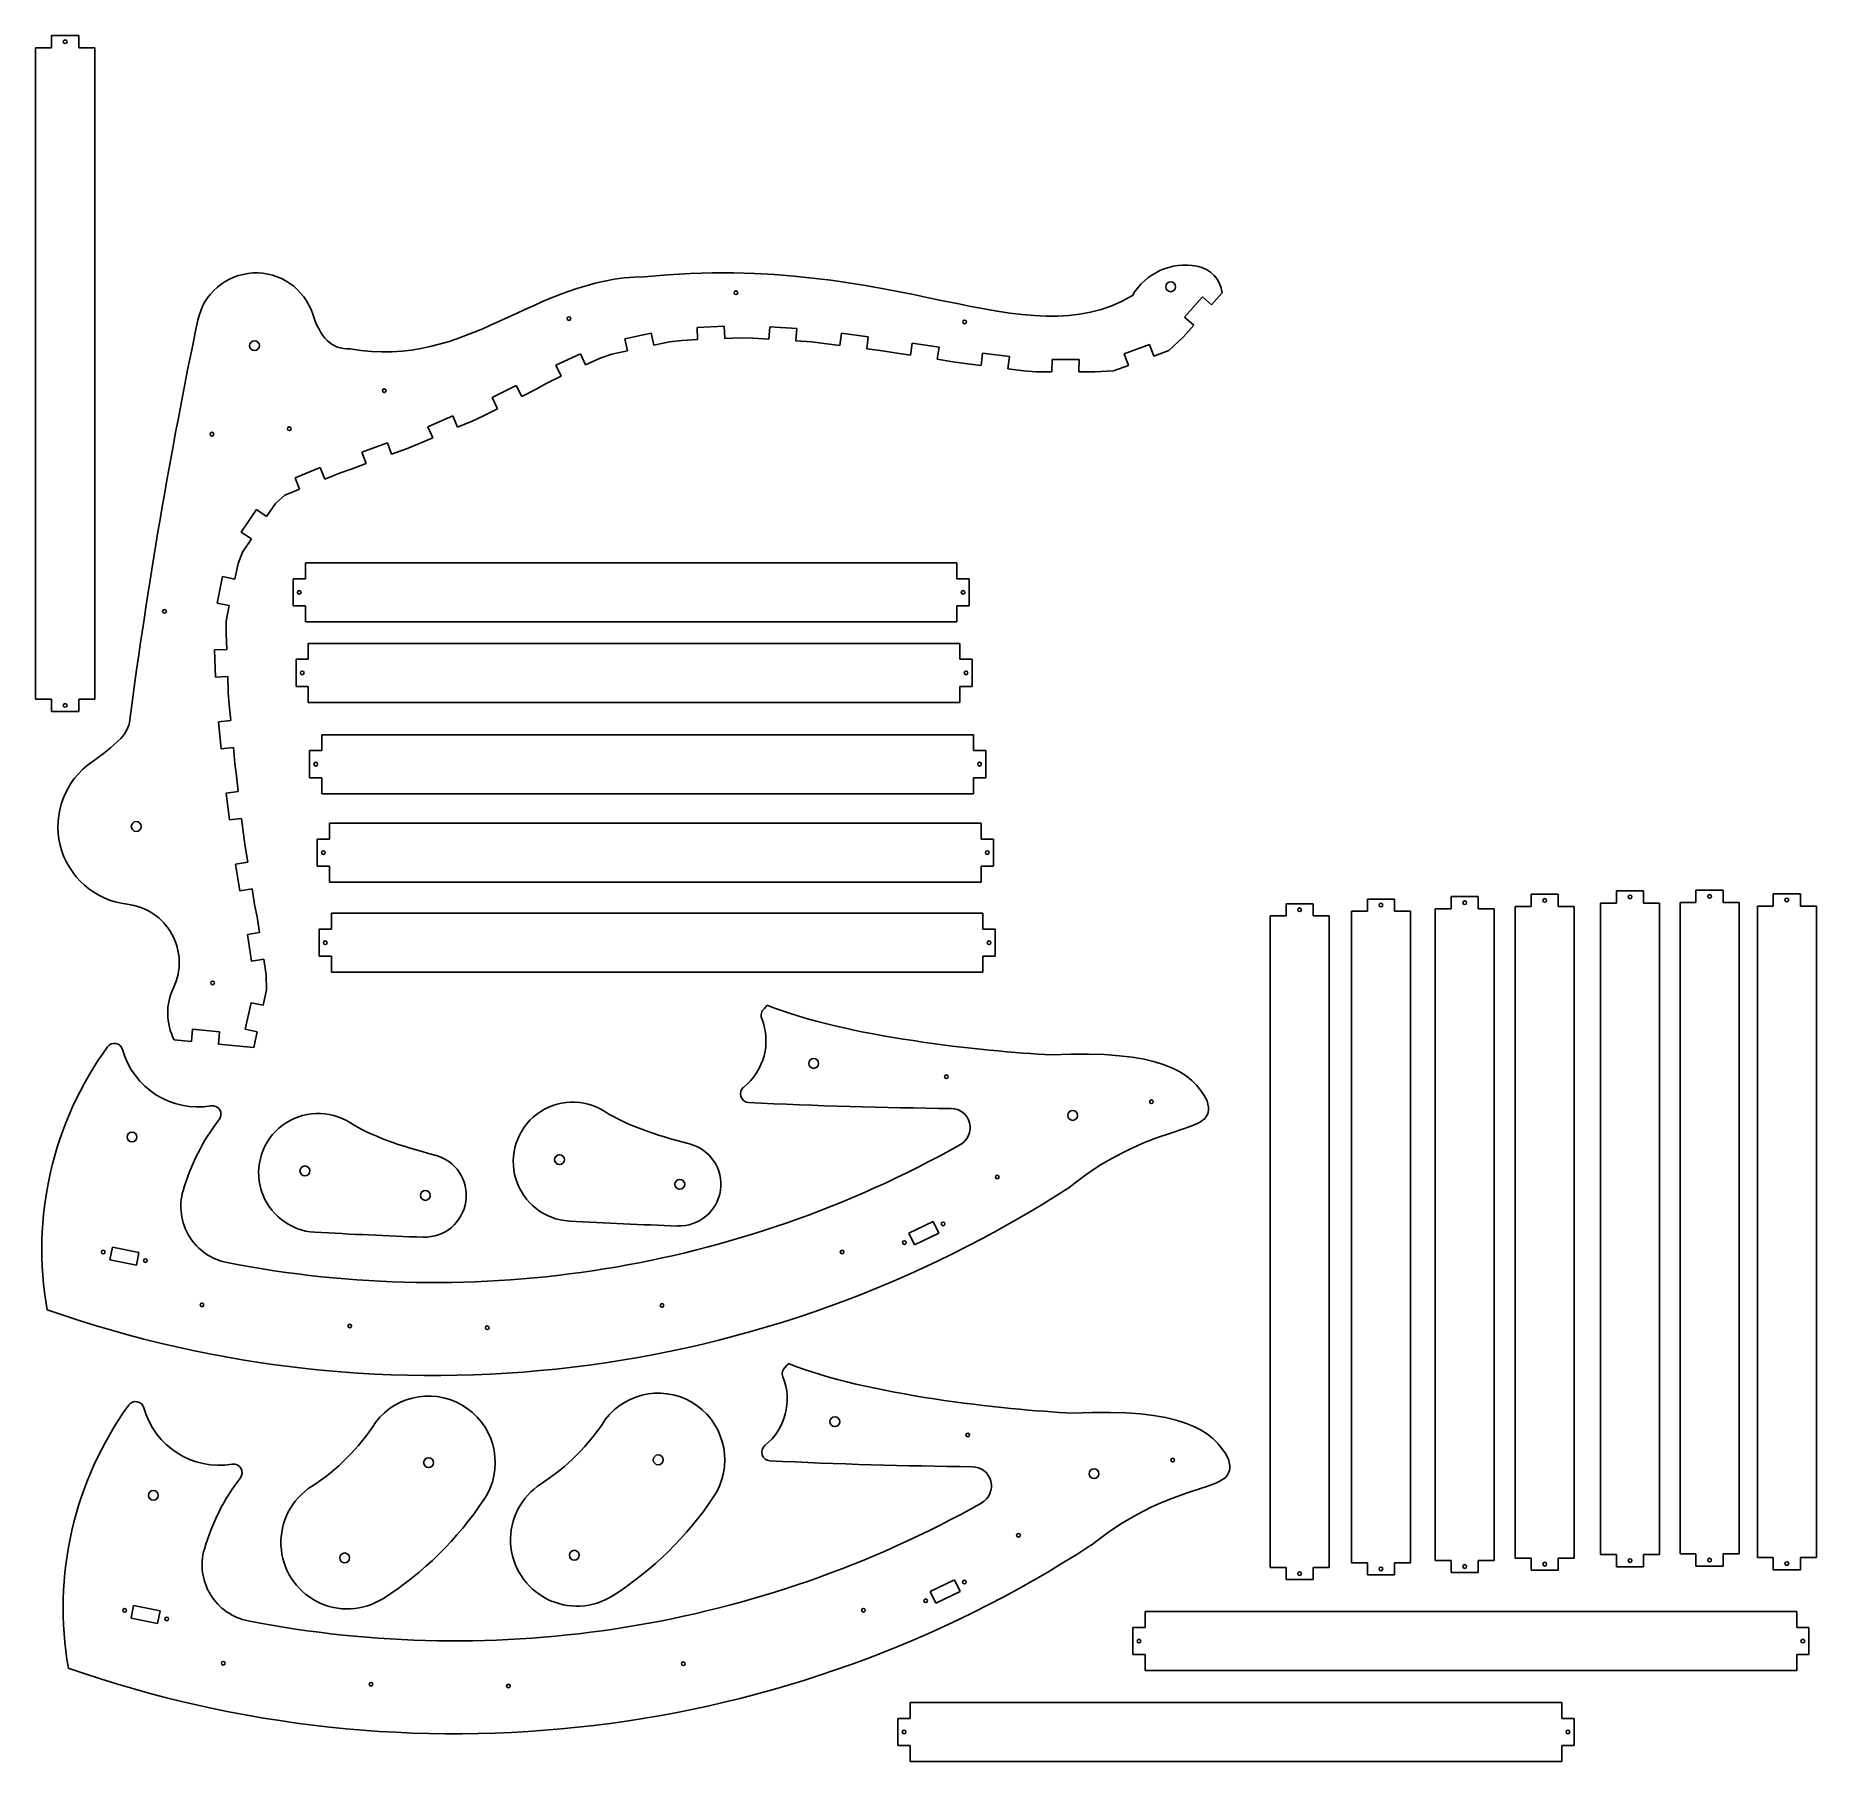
# Model space of a CAD drawing. Header units: millimetres. Extents: x 35 to 1484, y 20 to 1424.
import ezdxf

# ---------------------------------------------------------------- set-up
doc = ezdxf.new("R2010")
doc.units = ezdxf.units.MM

msp = doc.modelspace()

# ---------------------------------------------------------------- linework, layer by layer
at = {"color": 7, "linetype": 'Continuous', "lineweight": 25}
for p, q in [((48, 1424.1), (48, 1414.1)), ((70, 1424.1), (48, 1424.1)), ((70, 1414.1), (70, 1424.1)), ((48, 1414.1), (35, 1414.1)), ((35, 1414.1), (35, 884.1)), ((83, 1414.1), (70, 1414.1)), ((83, 884.1), (83, 1414.1)), ((969.6, 1195), (984.1, 1211.5)), ((984.1, 1211.5), (991.6, 1204.9)), ((1000.2, 1214.7), (991.6, 1204.9)), ((977.1, 1188.4), (968.5, 1178.7)), ((977.1, 1188.4), (969.6, 1195)), ((514.3, 1177.4), (535.8, 1182)), ((516.4, 1167.6), (514.3, 1177.4)), ((535.8, 1182), (537.9, 1172.2)), ((550.6, 1175), (537.9, 1172.2)), ((560.5, 1176.1), (550.6, 1175)), ((573.5, 1176.7), (560.5, 1176.1)), ((573.1, 1186.7), (595, 1187.7)), ((573.5, 1176.7), (573.1, 1186.7)), ((595, 1187.7), (595.5, 1177.7)), ((608.5, 1178.3), (595.5, 1177.7)), ((618.5, 1178), (608.5, 1178.3)), ((631.4, 1177.2), (618.5, 1178)), ((631.4, 1177.2), (632.1, 1187.1)), ((632.1, 1187.1), (654.1, 1185.7)), ((654.1, 1185.7), (653.4, 1175.7)), ((666.4, 1174.9), (653.4, 1175.7)), ((676.3, 1173.7), (666.4, 1174.9)), ((689.2, 1172), (676.3, 1173.7)), ((689.2, 1172), (690.5, 1181.9)), ((690.5, 1181.9), (712.3, 1179.1)), ((712.3, 1179.1), (711, 1169.2)), ((746.6, 1164), (748.1, 1173.9)), ((748.1, 1173.9), (769.9, 1170.6)), ((968.5, 1178.7), (956.7, 1167.8)), ((458.2, 1156), (478.2, 1165.2)), ((478.2, 1165.2), (482.4, 1156.2)), ((494.2, 1161.7), (482.4, 1156.2)), ((503.7, 1164.8), (494.2, 1161.7)), ((516.4, 1167.6), (503.7, 1164.8)), ((723.9, 1167.5), (711, 1169.2)), ((733.8, 1165.9), (723.9, 1167.5)), ((746.6, 1164), (733.8, 1165.9)), ((769.9, 1170.6), (768.4, 1160.7)), ((781.2, 1158.7), (768.4, 1160.7)), ((804, 1155.6), (805.2, 1165.6)), ((805.2, 1165.6), (827.1, 1162.9)), ((827.1, 1162.9), (825.9, 1153)), ((861.7, 1150.5), (861.8, 1160.5)), ((861.8, 1160.5), (883.8, 1160.5)), ((883.8, 1160.5), (883.7, 1150.5)), ((920.4, 1165.1), (941.1, 1172.7)), ((923.9, 1155.7), (920.4, 1165.1)), ((941.1, 1172.7), (944.5, 1163.3)), ((956.7, 1167.8), (944.5, 1163.3)), ((462.5, 1146.9), (450.7, 1141.4)), ((462.5, 1146.9), (458.2, 1156)), ((791.1, 1157.2), (781.2, 1158.7)), ((804, 1155.6), (791.1, 1157.2)), ((838.8, 1151.4), (825.9, 1153)), ((848.7, 1150.6), (838.8, 1151.4)), ((861.7, 1150.5), (848.7, 1150.6)), ((896.7, 1150.4), (883.7, 1150.5)), ((911.7, 1151.2), (896.7, 1150.4)), ((923.9, 1155.7), (911.7, 1151.2)), ((406.3, 1129.5), (426, 1139.4)), ((426, 1139.4), (430.5, 1130.4)), ((442.1, 1136.3), (430.5, 1130.4)), ((450.7, 1141.4), (442.1, 1136.3)), ((410.8, 1120.5), (399.2, 1114.7)), ((410.8, 1120.5), (406.3, 1129.5)), ((354, 1105.9), (374.3, 1114.6)), ((358, 1096.7), (354, 1105.9)), ((374.3, 1114.6), (378.2, 1105.4)), ((390.1, 1110.5), (378.2, 1105.4)), ((399.2, 1114.7), (390.1, 1110.5)), ((300.4, 1085.1), (321.1, 1092.8)), ((321.1, 1092.8), (324.5, 1083.4)), ((336.7, 1087.9), (324.5, 1083.4)), ((346, 1091.6), (336.7, 1087.9)), ((358, 1096.7), (346, 1091.6)), ((246, 1064.3), (266.4, 1072.6)), ((266.4, 1072.6), (270.2, 1063.3)), ((303.9, 1075.8), (291.7, 1071.3)), ((303.9, 1075.8), (300.4, 1085.1)), ((249.7, 1055.1), (246, 1064.3)), ((282.2, 1068.1), (270.2, 1063.3)), ((291.7, 1071.3), (282.2, 1068.1)), ((230.2, 1043.5), (222.9, 1032.8)), ((237.7, 1050.2), (230.2, 1043.5)), ((249.7, 1055.1), (237.7, 1050.2)), ((202.3, 1020.2), (214.7, 1038.4)), ((214.7, 1038.4), (222.9, 1032.8)), ((210.5, 1014.6), (202.3, 1020.2)), ((210.5, 1014.6), (203.2, 1003.9)), ((203.2, 1003.9), (199.6, 994.6)), ((199.6, 994.6), (196.9, 981.8)), ((254.4, 982.1), (254.4, 995.1)), ((784.4, 995.1), (254.4, 995.1)), ((784.4, 982.1), (784.4, 995.1)), ((182.7, 962.3), (187.1, 983.9)), ((187.1, 983.9), (196.9, 981.8)), ((244.4, 982.1), (244.4, 960.1)), ((244.4, 982.1), (254.4, 982.1)), ((794.4, 982.1), (784.4, 982.1)), ((794.4, 960.1), (794.4, 982.1)), ((192.5, 960.3), (182.7, 962.3)), ((192.5, 960.3), (189.9, 947.6)), ((254.4, 960.1), (244.4, 960.1)), ((254.4, 947.1), (254.4, 960.1)), ((784.4, 960.1), (794.4, 960.1)), ((784.4, 947.1), (784.4, 960.1)), ((189.9, 947.6), (190, 937.6)), ((254.4, 947.1), (784.4, 947.1)), ((190, 937.6), (190.5, 924.6)), ((256.8, 916.6), (256.8, 929.6)), ((786.8, 929.6), (256.8, 929.6)), ((786.8, 916.6), (786.8, 929.6)), ((180.5, 924.2), (190.5, 924.6)), ((181.3, 902.2), (180.5, 924.2)), ((246.8, 916.6), (246.8, 894.6)), ((246.8, 916.6), (256.8, 916.6)), ((796.8, 916.6), (786.8, 916.6)), ((796.8, 894.6), (796.8, 916.6)), ((191.3, 902.6), (181.3, 902.2)), ((191.3, 902.6), (191.7, 889.6)), ((48, 884.1), (35, 884.1)), ((48, 874.1), (48, 884.1)), ((83, 884.1), (70, 884.1)), ((70, 884.1), (70, 874.1)), ((191.7, 889.6), (192.5, 879.6)), ((256.8, 894.6), (246.8, 894.6)), ((256.8, 881.6), (256.8, 894.6)), ((786.8, 894.6), (796.8, 894.6)), ((786.8, 881.6), (786.8, 894.6)), ((48, 874.1), (70, 874.1)), ((192.5, 879.6), (193.7, 866.7)), ((256.8, 881.6), (786.8, 881.6)), ((183.8, 865.7), (193.7, 866.7)), ((185.9, 843.8), (183.8, 865.7)), ((267.8, 842.3), (267.8, 855.3)), ((797.8, 855.3), (267.8, 855.3)), ((797.8, 842.3), (797.8, 855.3)), ((195.8, 844.8), (185.9, 843.8)), ((195.8, 844.8), (197.1, 831.8)), ((257.8, 842.3), (257.8, 820.3)), ((257.8, 842.3), (267.8, 842.3)), ((807.8, 842.3), (797.8, 842.3)), ((807.8, 820.3), (807.8, 842.3)), ((197.1, 831.8), (198.3, 821.9)), ((198.3, 821.9), (199.8, 809)), ((267.8, 820.3), (257.8, 820.3)), ((267.8, 807.3), (267.8, 820.3)), ((797.8, 820.3), (807.8, 820.3)), ((797.8, 807.3), (797.8, 820.3)), ((189.9, 807.8), (199.8, 809)), ((192.6, 785.9), (189.9, 807.8)), ((267.8, 807.3), (797.8, 807.3)), ((202.5, 787.2), (192.6, 785.9)), ((202.5, 787.2), (204.1, 774.3)), ((274.1, 770.4), (274.1, 783.4)), ((804.1, 783.4), (274.1, 783.4)), ((804.1, 770.4), (804.1, 783.4)), ((204.1, 774.3), (205.4, 764.3)), ((264.1, 770.4), (264.1, 748.4)), ((264.1, 770.4), (274.1, 770.4)), ((814.1, 770.4), (804.1, 770.4)), ((814.1, 748.4), (814.1, 770.4)), ((205.4, 764.3), (207.5, 751.5)), ((197.6, 749.9), (207.5, 751.5)), ((201.2, 728.2), (197.6, 749.9)), ((274.1, 748.4), (264.1, 748.4)), ((274.1, 735.4), (274.1, 748.4)), ((804.1, 748.4), (814.1, 748.4)), ((804.1, 735.4), (804.1, 748.4)), ((211, 729.8), (201.2, 728.2)), ((211, 729.8), (213.1, 717)), ((274.1, 735.4), (804.1, 735.4)), ((1251.6, 725.4), (1251.6, 715.4)), ((1273.6, 725.4), (1251.6, 725.4)), ((1273.6, 715.4), (1273.6, 725.4)), ((1321, 728.3), (1321, 718.3)), ((1343, 728.3), (1321, 728.3)), ((1343, 718.3), (1343, 728.3)), ((1385.6, 728.7), (1385.6, 718.7)), ((1407.6, 728.7), (1385.6, 728.7)), ((1407.6, 718.7), (1407.6, 728.7)), ((1448.5, 725.9), (1448.5, 715.9)), ((1470.5, 725.9), (1448.5, 725.9)), ((1470.5, 715.9), (1470.5, 725.9)), ((213.1, 717), (215.2, 707.2)), ((275.6, 697), (275.6, 710)), ((805.6, 710), (275.6, 710)), ((805.6, 697), (805.6, 710)), ((1052.1, 717.8), (1052.1, 707.8)), ((1074.1, 717.8), (1052.1, 717.8)), ((1074.1, 707.8), (1074.1, 717.8)), ((1118.3, 711.6), (1105.3, 711.6)), ((1105.3, 711.6), (1105.3, 181.6)), ((1118.3, 721.6), (1118.3, 711.6)), ((1140.3, 721.6), (1118.3, 721.6)), ((1140.3, 711.6), (1140.3, 721.6)), ((1153.3, 711.6), (1140.3, 711.6)), ((1153.3, 181.6), (1153.3, 711.6)), ((1186.5, 713.5), (1173.5, 713.5)), ((1173.5, 713.5), (1173.5, 183.5)), ((1186.5, 723.5), (1186.5, 713.5)), ((1208.5, 723.5), (1186.5, 723.5)), ((1208.5, 713.5), (1208.5, 723.5)), ((1221.5, 713.5), (1208.5, 713.5)), ((1221.5, 183.5), (1221.5, 713.5)), ((1251.6, 715.4), (1238.6, 715.4)), ((1238.6, 715.4), (1238.6, 185.4)), ((1286.6, 715.4), (1273.6, 715.4)), ((1286.6, 185.4), (1286.6, 715.4)), ((1321, 718.3), (1308, 718.3)), ((1308, 718.3), (1308, 188.3)), ((1356, 718.3), (1343, 718.3)), ((1356, 188.3), (1356, 718.3)), ((1385.6, 718.7), (1372.6, 718.7)), ((1372.6, 718.7), (1372.6, 188.7)), ((1420.6, 718.7), (1407.6, 718.7)), ((1420.6, 188.7), (1420.6, 718.7)), ((1448.5, 715.9), (1435.5, 715.9)), ((1435.5, 715.9), (1435.5, 185.9)), ((1483.5, 715.9), (1470.5, 715.9)), ((1483.5, 185.9), (1483.5, 715.9)), ((215.2, 707.2), (217.2, 694.3)), ((265.6, 697), (265.6, 675)), ((265.6, 697), (275.6, 697)), ((815.6, 697), (805.6, 697)), ((815.6, 675), (815.6, 697)), ((1052.1, 707.8), (1039.1, 707.8)), ((1039.1, 707.8), (1039.1, 177.8)), ((1087.1, 707.8), (1074.1, 707.8)), ((1087.1, 177.8), (1087.1, 707.8)), ((207.3, 692.8), (217.2, 694.3)), ((210.6, 671.1), (207.3, 692.8)), ((220.5, 672.6), (210.6, 671.1)), ((220.5, 672.6), (222.5, 659.7)), ((275.6, 675), (265.6, 675)), ((275.6, 662), (275.6, 675)), ((805.6, 675), (815.6, 675)), ((805.6, 662), (805.6, 675)), ((222.5, 659.7), (222.8, 647.8)), ((275.6, 662), (805.6, 662)), ((222.8, 647.8), (220, 635.1)), ((205.5, 615.7), (210.3, 637.2)), ((210.3, 637.2), (220, 635.1)), ((161.7, 605.6), (162.6, 615.6)), ((162.6, 615.6), (184.5, 613.5)), ((184.5, 613.5), (183.6, 603.6)), ((215.3, 613.6), (205.5, 615.7)), ((215.3, 613.6), (212.5, 600.9)), ((161.7, 605.6), (147.6, 607)), ((212.5, 600.9), (183.6, 603.6)), ((765.1, 459.2), (745.3, 449.7)), ((745.3, 449.7), (749.9, 440.2)), ((749.9, 440.2), (769.7, 449.8)), ((769.7, 449.8), (765.1, 459.2)), ((97.4, 438.2), (95.4, 427.9)), ((119, 433.9), (97.4, 438.2)), ((95.4, 427.9), (116.9, 423.6)), ((116.9, 423.6), (119, 433.9)), ((1385.6, 188.7), (1372.6, 188.7)), ((1385.6, 178.7), (1385.6, 188.7)), ((1420.6, 188.7), (1407.6, 188.7)), ((1407.6, 188.7), (1407.6, 178.7)), ((1052.1, 177.8), (1039.1, 177.8)), ((1052.1, 167.8), (1052.1, 177.8)), ((1087.1, 177.8), (1074.1, 177.8)), ((1074.1, 177.8), (1074.1, 167.8)), ((1118.3, 181.6), (1105.3, 181.6)), ((1118.3, 171.6), (1118.3, 181.6)), ((1153.3, 181.6), (1140.3, 181.6)), ((1140.3, 181.6), (1140.3, 171.6)), ((1186.5, 183.5), (1173.5, 183.5)), ((1186.5, 173.5), (1186.5, 183.5)), ((1221.5, 183.5), (1208.5, 183.5)), ((1208.5, 183.5), (1208.5, 173.5)), ((1251.6, 185.4), (1238.6, 185.4)), ((1251.6, 175.4), (1251.6, 185.4)), ((1251.6, 175.4), (1273.6, 175.4)), ((1286.6, 185.4), (1273.6, 185.4)), ((1273.6, 185.4), (1273.6, 175.4)), ((1321, 188.3), (1308, 188.3)), ((1321, 178.3), (1321, 188.3)), ((1321, 178.3), (1343, 178.3)), ((1356, 188.3), (1343, 188.3)), ((1343, 188.3), (1343, 178.3)), ((1385.6, 178.7), (1407.6, 178.7)), ((1448.5, 185.9), (1435.5, 185.9)), ((1448.5, 175.9), (1448.5, 185.9)), ((1448.5, 175.9), (1470.5, 175.9)), ((1483.5, 185.9), (1470.5, 185.9)), ((1470.5, 185.9), (1470.5, 175.9)), ((782.4, 167.7), (762.6, 158.2)), ((787, 158.3), (782.4, 167.7)), ((1052.1, 167.8), (1074.1, 167.8)), ((1118.3, 171.6), (1140.3, 171.6)), ((1186.5, 173.5), (1208.5, 173.5)), ((114.7, 146.7), (112.6, 136.4)), ((136.3, 142.4), (114.7, 146.7)), ((762.6, 158.2), (767.2, 148.7)), ((767.2, 148.7), (787, 158.3)), ((112.6, 136.4), (134.2, 132.1)), ((134.2, 132.1), (136.3, 142.4)), ((937.5, 128.8), (937.5, 141.8)), ((1467.5, 141.8), (937.5, 141.8)), ((1467.5, 128.8), (1467.5, 141.8)), ((927.5, 128.8), (927.5, 106.8)), ((927.5, 128.8), (937.5, 128.8)), ((1477.5, 128.8), (1467.5, 128.8)), ((1477.5, 106.8), (1477.5, 128.8)), ((937.5, 106.8), (927.5, 106.8)), ((937.5, 93.8), (937.5, 106.8)), ((1467.5, 106.8), (1477.5, 106.8)), ((1467.5, 93.8), (1467.5, 106.8)), ((937.5, 93.8), (1467.5, 93.8)), ((746.4, 54.9), (746.4, 67.9)), ((1276.4, 67.9), (746.4, 67.9)), ((1276.4, 54.9), (1276.4, 67.9)), ((736.4, 54.9), (736.4, 32.9)), ((736.4, 54.9), (746.4, 54.9)), ((1286.4, 54.9), (1276.4, 54.9)), ((1286.4, 32.9), (1286.4, 54.9)), ((746.4, 32.9), (736.4, 32.9)), ((746.4, 19.9), (746.4, 32.9)), ((1276.4, 32.9), (1286.4, 32.9)), ((1276.4, 19.9), (1276.4, 32.9)), ((746.4, 19.9), (1276.4, 19.9))]:
    msp.add_line(p, q, dxfattribs=at)
for centre, radius in [((59, 1419.1), 1.5), ((958.3, 1219.7), 4), ((604.6, 1214.9), 1.5), ((468.8, 1193.9), 1.5), ((790.6, 1191.1), 1.5), ((213, 1171.8), 4), ((318.6, 1135.2), 1.5), ((178.4, 1099.8), 1.5), ((241.3, 1104.2), 1.5), ((249.4, 971.1), 1.5), ((789.4, 971.1), 1.5), ((139.8, 955.6), 1.5), ((251.8, 905.6), 1.5), ((791.8, 905.6), 1.5), ((59, 879.1), 1.5), ((262.8, 831.3), 1.5), ((802.8, 831.3), 1.5), ((116.8, 780.6), 4), ((269.1, 759.4), 1.5), ((809.1, 759.4), 1.5), ((1332, 723.3), 1.5), ((1396.6, 723.7), 1.5), ((1063.1, 712.8), 1.5), ((1129.3, 716.6), 1.5), ((1197.5, 718.5), 1.5), ((1262.6, 720.4), 1.5), ((1459.5, 720.9), 1.5), ((270.6, 686), 1.5), ((810.6, 686), 1.5), ((178.9, 653.3), 1.5), ((667.9, 587.8), 4), ((775.9, 577), 1.5), ((942.6, 556.6), 1.5), ((878.6, 545.5), 4), ((113.4, 527.9), 4), ((461.1, 509.5), 4), ((254, 500.4), 4), ((559, 489.5), 4), ((817.2, 495.4), 1.5), ((352, 480.4), 4), ((773.2, 457.3), 1.5), ((90, 434.3), 1.5), ((691, 434.4), 1.5), ((741.7, 442.1), 1.5), ((124.3, 427.4), 1.5), ((170.3, 391.3), 1.5), ((544.5, 390.9), 1.5), ((290.5, 374.2), 1.5), ((402.3, 372.8), 1.5), ((685.1, 296.3), 4), ((793.2, 285.5), 1.5), ((354.6, 263), 4), ((541.4, 265.3), 4), ((959.9, 265.1), 1.5), ((895.9, 254), 4), ((130.7, 236.4), 4), ((834.5, 203.9), 1.5), ((286.4, 185.5), 4), ((473.2, 187.7), 4), ((1063.1, 172.8), 1.5), ((1129.3, 176.6), 1.5), ((1197.5, 178.5), 1.5), ((1262.6, 180.4), 1.5), ((1332, 183.3), 1.5), ((1396.6, 183.7), 1.5), ((1459.5, 180.9), 1.5), ((790.5, 165.8), 1.5), ((759, 150.6), 1.5), ((107.3, 142.8), 1.5), ((141.6, 135.9), 1.5), ((708.3, 142.9), 1.5), ((932.5, 117.8), 1.5), ((1472.5, 117.8), 1.5), ((187.6, 99.8), 1.5), ((561.8, 99.4), 1.5), ((307.8, 82.7), 1.5), ((419.6, 81.3), 1.5), ((741.4, 43.9), 1.5), ((1281.4, 43.9), 1.5)]:
    msp.add_circle(centre, radius, dxfattribs=at)
for centre, radius, start, end in [((970.4, 1187.3), 50.1, 79.3262, 149.8201), ((974.9, 1211.4), 25.6, 7.3311, 79.1235), ((214.3, 1182.6), 48.4, 17.7624, 168.2175), ((4510.2, 286.5), 4436.8, 168.2175, 172.4787), ((86.3, 870.6), 25.6, 314.3888, 352.4787), ((-16.9, 976), 173.1, 304.3783, 314.3888), ((116.8, 780.6), 63.7, 124.3783, 263.3812), ((104, 669.9), 47.8, 334.5258, 83.3812), ((190.4, 628.7), 48, 154.5258, 206.908), ((580.7, 606.3), 48.4, 308.6738, 21.8737), ((632.1, 626.9), 7, 126.9277, 201.8737), ((693.3, 581.4), 83.1, 139.609, 142.0337), ((321.3, 436.4), 281.3, 144.115, 190.0338), ((99, 597.2), 7, 15.5034, 144.115), ((167.1, 616.1), 63.7, 195.5034, 279.4086), ((615.3, 563), 7, 128.6738, 267.2608), ((178.7, 546.4), 7, 322.3618, 99.4086), ((471.9, 507.9), 48.4, 57.2377, 266.7825), ((827, 4987.7), 4436.8, 267.2608, 269.3894), ((779.5, 535.5), 15.7, 299.3561, 89.3894), ((321.3, 436.4), 173.1, 142.3618, 163.9632), ((264.8, 498.8), 48.4, 57.2377, 266.7825), ((358.6, 1283.9), 874.4, 258.9293, 299.3561), ((558.5, 489.5), 33.9, 267.9216, 75.7899), ((351.4, 480.4), 33.9, 267.9216, 75.7899), ((358.6, 1283.9), 950, 250.6768, 303.0106), ((199.6, 471.4), 46.5, 163.9632, 258.9293), ((511.1, 4880.3), 4436.8, 266.7825, 267.9216), ((718.2, 4889.4), 4436.8, 266.7825, 267.9216), ((649.3, 335.4), 7, 126.9277, 201.8737), ((710.6, 289.9), 83.1, 139.609, 142.0337), ((541.4, 265.3), 54.2, 326.2428, 142.8238), ((598, 314.8), 48.4, 308.6738, 21.8737), ((338.6, 144.9), 281.3, 144.115, 190.0338), ((116.3, 305.7), 7, 15.5034, 144.115), ((184.4, 324.6), 63.7, 195.5034, 279.4086), ((354.6, 263), 54.2, 326.2428, 142.8238), ((165.8, 389.2), 173.1, 302.7225, 327.3131), ((352.6, 391.5), 173.1, 302.7225, 327.3131), ((632.6, 271.5), 7, 128.6738, 267.2608), ((196, 254.9), 7, 322.3618, 99.4086), ((844.3, 4696.2), 4436.8, 267.2608, 269.3894), ((338.6, 144.9), 173.1, 142.3618, 163.9632), ((796.8, 244), 15.7, 299.3561, 89.3894), ((288.6, 198.1), 54.1, 122.7225, 302.7225), ((165.8, 389.2), 281.3, 302.7225, 326.2428), ((475.4, 200.3), 54.1, 122.7225, 302.7225), ((352.6, 391.5), 281.3, 302.7225, 326.2428), ((375.9, 992.4), 874.4, 258.9293, 299.3561), ((375.9, 992.4), 950, 250.6768, 303.0106), ((216.9, 179.9), 46.5, 163.9632, 258.9293)]:
    msp.add_arc(centre, radius, start, end, dxfattribs=at)
for points in [[(530.1, 1227.9), (737.1, 1248.4), (838.7, 1160.5), (927.1, 1212.5)], [(290.8, 1169.3), (386.3, 1152.1), (439.9, 1226.8), (530.1, 1227.9)], [(260.4, 1197.4), (266.2, 1179.1), (275.9, 1168.2), (290.8, 1169.3)], [(861.2, 594.8), (806.6, 597.5), (692.8, 609.5), (630.1, 635.2)], [(987.9, 557.4), (975.9, 581.6), (949, 599), (861.2, 594.8)], [(876.1, 487.2), (947.7, 544.7), (997.3, 527), (987.9, 557.4)], [(359.8, 513.3), (331.8, 520.4), (307.2, 529.1), (291, 539.5)], [(566.8, 522.4), (538.8, 529.5), (514.3, 538.2), (498, 548.6)], [(878.5, 303.3), (823.9, 306), (710.1, 318), (647.4, 343.7)], [(1005.2, 265.9), (993.2, 290.1), (966.3, 307.5), (878.5, 303.3)], [(893.4, 195.7), (965, 253.2), (1014.6, 235.5), (1005.2, 265.9)]]:
    msp.add_open_spline(points, degree=3, dxfattribs=at)

doc.saveas('drawing.dxf')
